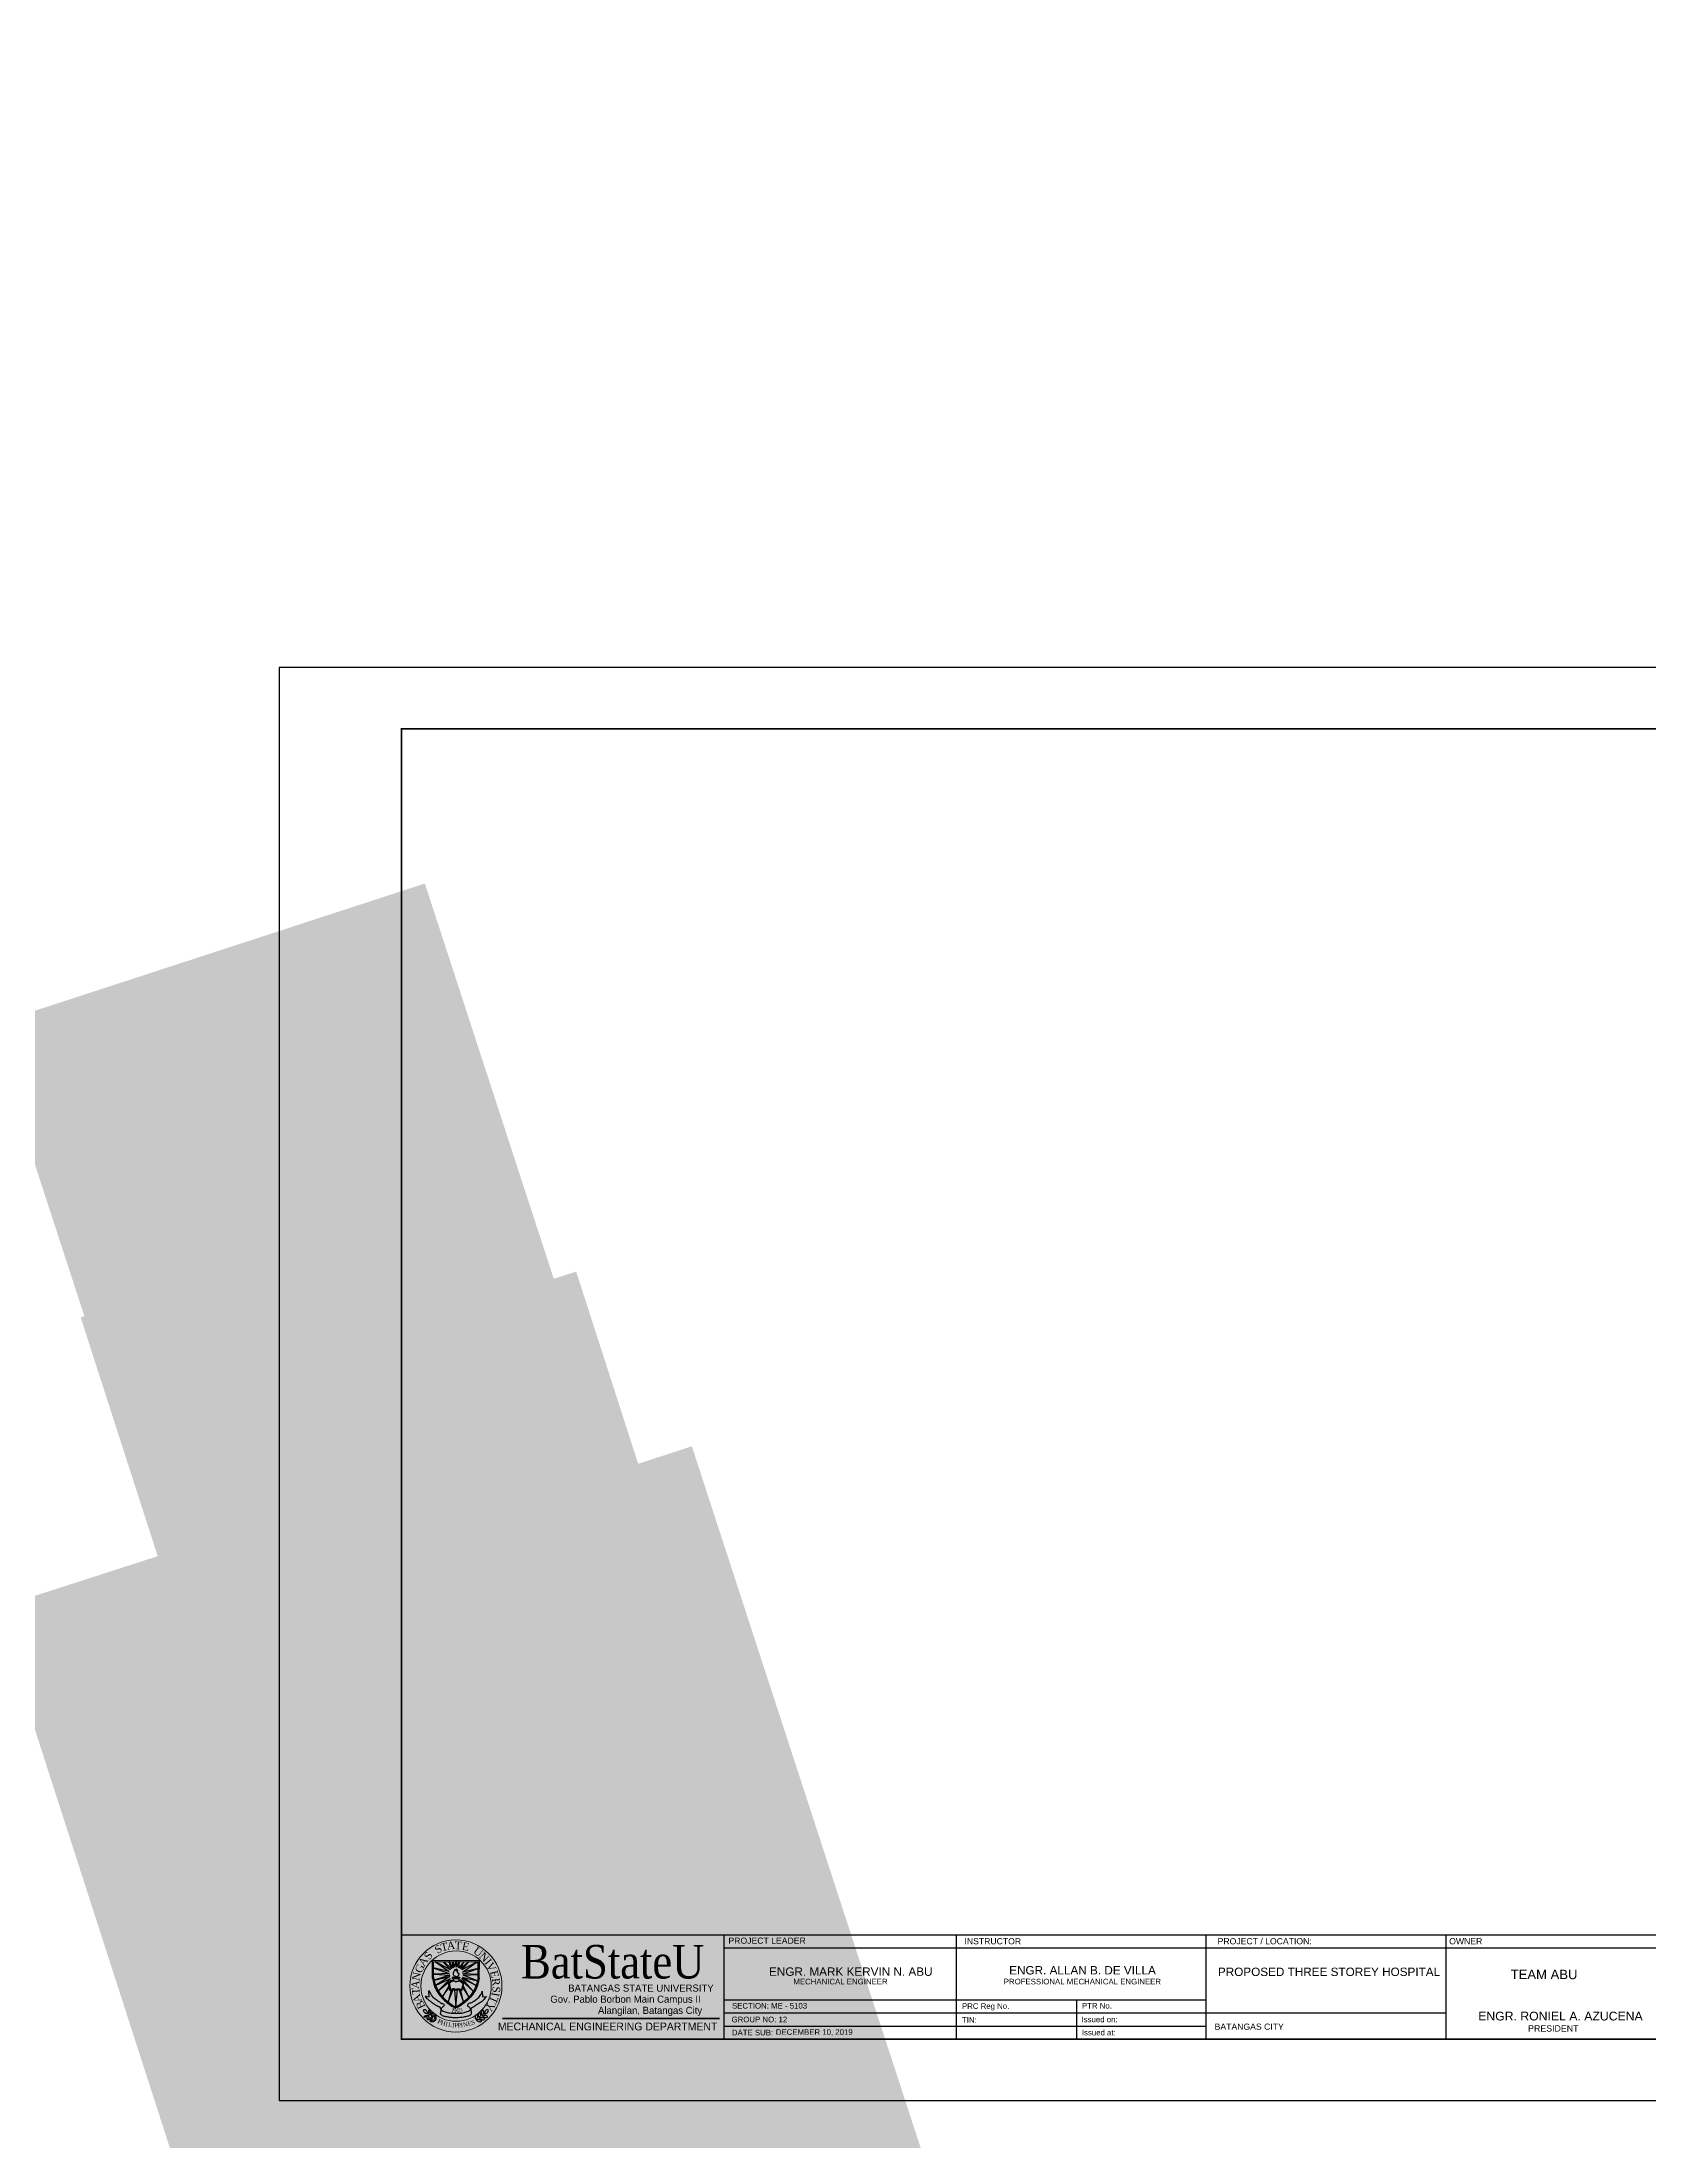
# Model space of a CAD drawing. Header units: millimetres. Extents: x -60 to 576, y -39 to 287.
# Drawn here: x 320.1 to 399, y 177.6 to 280.8 of the extents above; entities that cross this region are included whole.
import ezdxf
from ezdxf.enums import TextEntityAlignment as Align

# ---------------------------------------------------------------- set-up
doc = ezdxf.new("R2010")
doc.units = ezdxf.units.MM
doc.header["$MEASUREMENT"] = 0
for name, color, linetype in [('.1', 1, 'Continuous'), ('M-AC-TEXT', 7, 'Continuous'), ('SHEET', 3, 'Continuous'), ('text', 7, 'Continuous')]:
    doc.layers.add(name, color=color, linetype=linetype)
for name, color, linetype, lineweight in [('stair', 134, 'Continuous', 0), ('texts', 2, 'Continuous', 18), ('WALL', 4, 'Continuous', 30)]:
    doc.layers.add(name, color=color, linetype=linetype, lineweight=lineweight)
doc.styles.add('ar-dim-axis', font='romans.shx', dxfattribs={"width": 0.8})
doc.styles.add('arial', font='arial.ttf')
doc.styles.add('CGOTHIC', font='GOTHIC.TTF')
doc.styles.add('GARAMOND', font='GARA.TTF')
doc.styles.add('OIP FONT', font='GOTHIC.TTF', dxfattribs={"height": 150})
doc.styles.get("Standard").update_dxf_attribs({"font": 'arial.ttf'})
doc.dimstyles.new('ar-dim-axis', dxfattribs={"dimtxt": 350, "dimasz": 250, "dimexe": 75, "dimexo": 75, "dimgap": 200, "dimtad": 1, "dimdec": 0, "dimzin": 12, "dimdsep": 46, "dimtxsty": 'ar-dim-axis', "dimblk": 'ARCHTICK', "dimcen": 120, "dimclrd": 11, "dimclre": 8, "dimclrt": 4, "dimadec": 0, "dimazin": 3, "dimtm": 1, "dimtfac": 1, "dimtdec": 0, "dimtix": 1, "dimtmove": 2, "dimatfit": 3, "dimldrblk": 'ARCHTICK', "dimfxl": 1, "dimtolj": 1, "dimtzin": 0, "dimarcsym": 1})

# ---------------------------------------------------------------- blocks, each defined once
blk = doc.blocks.new('_ARCHTICK')
at = {"color": 0, "linetype": 'ByBlock', "const_width": 0.15}
blk.add_lwpolyline([(-0.5, -0.5), (0.5, 0.5)], dxfattribs=at)

msp = doc.modelspace()

# ---------------------------------------------------------------- linework, layer by layer
at = {"layer": '.1', "color": 0}
for p, q in [((430.993, 250.058), (331.717, 250.058)), ((331.717, 250.058), (331.717, 179.663)), ((331.717, 179.663), (430.993, 179.663))]:
    msp.add_line(p, q, dxfattribs=at)
at = {"layer": '.1', "linetype": 'Continuous', "ltscale": 0.5}
msp.add_line((364.99, 187.791), (364.99, 182.671), dxfattribs=at)
for p, q in [((339.26, 185.669), (339.26, 186.535)), ((340.085, 185.999), (339.287, 186.173)), ((339.287, 186.173), (340.085, 185.896)), ((339.309, 185.703), (339.309, 186.472)), ((340.085, 185.896), (339.336, 185.864)), ((339.336, 185.864), (340.107, 185.81)), ((340.107, 185.81), (339.336, 185.575)), ((339.336, 185.575), (340.112, 185.745)), ((340.139, 186.075), (339.401, 186.472)), ((339.401, 186.472), (340.085, 185.999)), ((340.112, 185.745), (339.41, 185.313)), ((339.841, 186.472), (339.808, 186.439)), ((339.808, 186.439), (340.139, 186.075)), ((340.199, 186.13), (339.841, 186.472)), ((340.09, 186.472), (340.063, 186.472)), ((340.063, 186.472), (340.199, 186.13)), ((340.28, 186.168), (340.09, 186.472)), ((340.28, 186.472), (340.223, 186.454)), ((340.223, 186.454), (340.28, 186.168)), ((340.362, 186.211), (340.28, 186.472)), ((340.383, 186.472), (340.362, 186.211)), ((340.459, 186.472), (340.383, 186.472)), ((340.557, 186.472), (340.459, 186.216)), ((340.459, 186.216), (340.459, 186.472)), ((340.796, 186.472), (340.557, 186.178)), ((340.557, 186.178), (340.595, 186.472)), ((340.595, 186.472), (340.557, 186.472)), ((341.046, 186.472), (340.639, 186.124)), ((340.639, 186.124), (340.796, 186.472)), ((341.458, 186.472), (340.698, 186.07)), ((340.698, 186.07), (341.046, 186.472)), ((340.736, 185.967), (341.458, 186.472)), ((341.507, 186.135), (340.736, 185.967)), ((340.758, 185.886), (341.507, 186.135)), ((341.507, 185.853), (340.758, 185.886)), ((340.769, 185.81), (341.507, 185.853)), ((341.474, 185.543), (340.769, 185.81)), ((341.507, 185.697), (341.507, 186.472)), ((341.556, 185.669), (341.572, 186.531)), ((338.913, 184.79), (339.097, 184.752)), ((339.097, 184.752), (339.086, 185.028)), ((339.41, 185.313), (340.139, 185.647)), ((340.139, 185.647), (339.543, 185.038)), ((339.543, 185.038), (340.194, 185.582)), ((340.058, 185.278), (339.746, 184.763)), ((339.746, 184.763), (340.069, 185.197)), ((340.024, 185.44), (340.101, 185.084)), ((340.028, 184.499), (340.275, 185.115)), ((340.183, 185.061), (340.028, 184.499)), ((340.084, 185.432), (340.142, 185.102)), ((340.27, 185.655), (340.27, 185.554)), ((340.34, 185.099), (340.408, 184.261)), ((340.408, 184.261), (340.492, 185.105)), ((340.549, 185.642), (340.549, 185.542)), ((340.563, 185.099), (340.781, 184.494)), ((341.266, 185.026), (340.633, 185.598)), ((340.781, 184.494), (340.66, 185.067)), ((340.76, 185.403), (340.678, 185.096)), ((341.404, 185.308), (340.698, 185.647)), ((340.698, 185.647), (341.266, 185.026)), ((340.71, 185.079), (340.805, 185.443)), ((340.736, 185.712), (341.404, 185.308)), ((340.736, 185.712), (341.474, 185.543)), ((340.742, 185.229), (341.045, 184.736)), ((341.045, 184.736), (340.774, 185.3)), ((341.705, 185.03), (341.716, 184.759)), ((341.716, 184.759), (341.897, 184.765))]:
    msp.add_line(p, q)
for points, end_tangent in [([(340.256, 185.724), (340.344, 185.719), (340.435, 185.716), (340.496, 185.717), (340.55, 185.723), (340.581, 185.721), (340.582, 185.692), (340.582, 185.668), (340.571, 185.646), (340.546, 185.642), (340.495, 185.638), (340.407, 185.638), (340.303, 185.635), (340.277, 185.651), (340.246, 185.67), (340.255, 185.725), (340.255, 185.731)], (-1, 0)), ([(340.084, 185.432), (340.159, 185.473), (340.211, 185.519), (340.264, 185.534), (340.316, 185.54), (340.368, 185.519), (340.388, 185.493), (340.409, 185.479), (340.438, 185.505), (340.504, 185.519), (340.568, 185.531), (340.638, 185.499), (340.684, 185.453), (340.742, 185.432), (340.76, 185.441), (340.76, 185.403)], (0, -1))]:
    msp.add_spline(points, degree=3, dxfattribs=dict(end_tangent=end_tangent))
at = {"start_tangent": (-1, 0)}
msp.add_spline([(340.401, 185.744), (340.333, 185.781), (340.297, 185.838), (340.297, 185.9), (340.297, 185.948), (340.311, 185.973), (340.326, 186.021), (340.347, 186.016), (340.355, 186.065), (340.369, 186.101), (340.388, 186.074), (340.425, 186.041), (340.454, 186.041), (340.452, 186.079), (340.439, 186.114), (340.441, 186.126), (340.476, 186.096), (340.476, 186.068), (340.482, 186.042), (340.482, 186.013), (340.471, 185.968), (340.498, 185.928), (340.53, 185.929), (340.55, 185.876), (340.544, 185.833), (340.513, 185.774), (340.483, 185.749), (340.446, 185.741), (340.4, 185.741), (340.403, 185.741)], degree=3, dxfattribs=at)
for points, knots in [([(341.897, 184.765), (341.901, 184.765), (341.925, 184.761), (341.787, 184.632), (341.703, 184.521), (341.531, 184.425), (341.372, 184.318), (341.256, 184.225), (341.13, 184.184), (341.156, 184.053), (341.187, 183.949), (341.113, 183.822), (340.962, 183.793), (340.764, 183.742), (340.521, 183.724), (340.283, 183.718), (340.072, 183.75), (339.886, 183.77), (339.751, 183.818), (339.678, 183.873), (339.652, 183.922), (339.674, 184.011), (339.692, 184.099), (339.662, 184.25), (339.447, 184.294), (339.283, 184.433), (339.13, 184.552), (339, 184.641), (338.955, 184.728), (338.884, 184.796), (338.912, 184.792), (338.941, 184.784)], [1.5250957, 1.5250957, 1.5250957, 1.5250957, 1.5320734, 1.5846117, 1.6335577, 1.6980694, 1.7687114, 1.823631, 1.8561542, 1.8744335, 1.9427552, 1.9595641, 2.0138373, 2.0817157, 2.1686649, 2.2532612, 2.3181261, 2.3803958, 2.4394788, 2.4572004, 2.4700917, 2.4922724, 2.5435178, 2.5602969, 2.6392591, 2.7216311, 2.7801042, 2.8326479, 2.8710864, 2.8853724, 2.9111448, 2.9111448, 2.9111448, 2.9111448]), ([(339.103, 185.056), (339.052, 185.056), (339.175, 184.893), (339.233, 184.78), (339.389, 184.642), (339.564, 184.54), (339.677, 184.424), (339.861, 184.395), (339.817, 184.302), (339.77, 184.252), (339.706, 184.214), (339.657, 184.115), (339.811, 184.028), (339.988, 183.977), (340.207, 183.939), (340.386, 183.941), (340.597, 183.938), (340.832, 183.966), (341.026, 184.045), (341.133, 184.108), (341.133, 184.176), (341.076, 184.218), (341.039, 184.269), (340.973, 184.303), (340.993, 184.372), (341.054, 184.444), (341.192, 184.466), (341.335, 184.568), (341.471, 184.662), (341.573, 184.765), (341.636, 184.859), (341.692, 184.929), (341.705, 185.018), (341.705, 185.03)], [0, 0, 0, 0, 0.0501568, 0.0973299, 0.1694151, 0.2384692, 0.2973823, 0.3451903, 0.361609, 0.3847529, 0.4154017, 0.4352102, 0.4800822, 0.5490859, 0.6375931, 0.6923968, 0.7281812, 0.8475461, 0.9203779, 0.9448798, 0.9592911, 0.9797221, 1.0103094, 1.0239692, 1.0462538, 1.0660642, 1.1190808, 1.1738084, 1.241086, 1.2825442, 1.3182932, 1.3505942, 1.3798848, 1.3798848, 1.3798848, 1.3798848]), ([(339.087, 185.05), (339.091, 185.056), (339.1, 185.059), (339.112, 185.059), (339.114, 185.059)], [3.048467652, 3.048467652, 3.048467652, 3.048467652, 3.058869044, 3.060790981, 3.060790981, 3.060790981, 3.060790981]), ([(340.381, 184.594), (340.393, 184.592), (340.414, 184.588), (340.43, 184.59), (340.441, 184.593)], [0, 0, 0, 0, 0.011455342, 0.020074739, 0.020074739, 0.020074739, 0.020074739]), ([(340.381, 184.573), (340.393, 184.571), (340.414, 184.568), (340.43, 184.569), (340.441, 184.573)], [0, 0, 0, 0, 0.011455342, 0.020074739, 0.020074739, 0.020074739, 0.020074739]), ([(340.387, 184.524), (340.397, 184.526), (340.414, 184.528), (340.427, 184.527), (340.434, 184.526)], [0.001785476, 0.001785476, 0.001785476, 0.001785476, 0.011455342, 0.018236558, 0.018236558, 0.018236558, 0.018236558]), ([(340.388, 184.504), (340.398, 184.505), (340.414, 184.507), (340.426, 184.507), (340.432, 184.505)], [0.002311789, 0.002311789, 0.002311789, 0.002311789, 0.011455342, 0.017624602, 0.017624602, 0.017624602, 0.017624602])]:
    msp.add_open_spline(points, degree=3, knots=knots)
for points in [[(339.26, 185.669), (339.331, 185.368), (339.477, 185.032), (339.678, 184.75), (340.079, 184.387), (340.351, 184.23), (340.405, 184.213)], [(339.309, 185.703), (339.38, 185.403), (339.526, 185.067), (339.727, 184.785), (340.128, 184.421), (340.4, 184.264), (340.454, 184.248)], [(340.024, 185.44), (340.023, 185.478), (340.08, 185.487), (340.142, 185.51), (340.217, 185.548), (340.27, 185.554), (340.27, 185.577)], [(340.101, 185.084), (340.15, 185.049), (340.203, 185.061), (340.237, 185.098), (340.275, 185.115), (340.327, 185.115), (340.368, 185.107), (340.409, 185.087), (340.475, 185.101), (340.516, 185.113), (340.563, 185.099), (340.66, 185.067), (340.71, 185.079)], [(340.142, 185.102), (340.197, 185.102), (340.206, 185.125), (340.243, 185.145), (340.307, 185.16), (340.368, 185.131), (340.406, 185.125), (340.455, 185.128), (340.493, 185.145), (340.548, 185.151), (340.583, 185.148), (340.615, 185.125), (340.632, 185.111), (340.678, 185.096)], [(341.507, 185.703), (341.437, 185.403), (341.29, 185.067), (341.089, 184.785), (340.688, 184.421), (340.416, 184.264), (340.362, 184.248)], [(341.556, 185.669), (341.486, 185.368), (341.339, 185.032), (341.138, 184.75), (340.737, 184.387), (340.465, 184.23), (340.411, 184.213)], [(340.804, 185.438), (340.792, 185.481), (340.731, 185.467), (340.696, 185.484), (340.67, 185.516), (340.632, 185.539), (340.6, 185.563), (340.549, 185.563)], [(338.995, 183.921), (338.886, 183.96), (338.835, 184.038), (338.829, 184.115), (338.839, 184.128), (338.905, 184.121), (338.972, 184.061), (338.998, 184.002), (339.006, 183.947), (339.006, 183.92), (339, 183.92), (338.985, 183.934), (338.983, 183.934)], [(339.101, 183.81), (339.039, 183.763), (338.951, 183.745), (338.897, 183.747), (338.853, 183.774), (338.852, 183.791), (338.894, 183.818), (338.936, 183.834), (338.987, 183.842), (339.007, 183.847), (339.046, 183.837), (339.097, 183.809), (339.099, 183.802)], [(339.239, 183.691), (339.177, 183.645), (339.089, 183.626), (339.035, 183.628), (338.991, 183.655), (338.99, 183.672), (339.032, 183.699), (339.074, 183.715), (339.126, 183.723), (339.145, 183.729), (339.184, 183.719), (339.235, 183.691), (339.237, 183.684)], [(339.128, 183.846), (339.155, 183.919), (339.148, 184.008), (339.131, 184.06), (339.093, 184.094), (339.076, 184.091), (339.062, 184.043), (339.059, 183.998), (339.066, 183.946), (339.066, 183.926), (339.086, 183.891), (339.128, 183.85), (339.135, 183.85)], [(339.266, 183.728), (339.294, 183.8), (339.287, 183.89), (339.269, 183.941), (339.232, 183.976), (339.214, 183.972), (339.201, 183.924), (339.197, 183.879), (339.204, 183.828), (339.204, 183.807), (339.225, 183.773), (339.266, 183.731), (339.273, 183.731)], [(339.417, 183.621), (339.445, 183.693), (339.438, 183.782), (339.421, 183.834), (339.383, 183.868), (339.366, 183.865), (339.352, 183.817), (339.348, 183.772), (339.355, 183.72), (339.355, 183.7), (339.376, 183.665), (339.417, 183.624), (339.424, 183.624)], [(341.395, 183.637), (341.371, 183.711), (341.381, 183.8), (341.401, 183.851), (341.44, 183.883), (341.457, 183.879), (341.469, 183.83), (341.47, 183.786), (341.461, 183.734), (341.46, 183.714), (341.438, 183.68), (341.395, 183.641), (341.388, 183.641)], [(341.551, 183.738), (341.526, 183.811), (341.537, 183.901), (341.556, 183.951), (341.595, 183.984), (341.612, 183.98), (341.624, 183.931), (341.626, 183.886), (341.617, 183.835), (341.616, 183.815), (341.594, 183.781), (341.551, 183.741), (341.544, 183.742)], [(341.576, 183.701), (341.636, 183.651), (341.723, 183.629), (341.777, 183.629), (341.822, 183.654), (341.824, 183.671), (341.783, 183.7), (341.742, 183.717), (341.691, 183.727), (341.671, 183.734), (341.632, 183.725), (341.58, 183.699), (341.577, 183.693)], [(341.694, 183.851), (341.669, 183.924), (341.68, 184.013), (341.699, 184.064), (341.738, 184.097), (341.755, 184.093), (341.767, 184.044), (341.769, 183.999), (341.76, 183.948), (341.759, 183.927), (341.737, 183.894), (341.694, 183.854), (341.687, 183.854)], [(341.719, 183.813), (341.779, 183.764), (341.866, 183.742), (341.92, 183.742), (341.965, 183.766), (341.967, 183.784), (341.926, 183.812), (341.885, 183.83), (341.834, 183.84), (341.814, 183.847), (341.775, 183.838), (341.723, 183.812), (341.72, 183.806)], [(341.83, 183.92), (341.94, 183.954), (341.994, 184.03), (342.003, 184.106), (341.994, 184.12), (341.927, 184.116), (341.858, 184.059), (341.83, 184.001), (341.819, 183.946), (341.818, 183.919), (341.825, 183.918), (341.84, 183.932), (341.842, 183.932)], [(339.39, 183.584), (339.328, 183.538), (339.241, 183.519), (339.186, 183.521), (339.142, 183.548), (339.141, 183.565), (339.183, 183.592), (339.225, 183.608), (339.277, 183.616), (339.297, 183.622), (339.335, 183.611), (339.387, 183.583), (339.389, 183.577)], [(341.421, 183.6), (341.48, 183.55), (341.567, 183.528), (341.622, 183.528), (341.666, 183.553), (341.669, 183.57), (341.628, 183.599), (341.586, 183.616), (341.535, 183.626), (341.516, 183.633), (341.476, 183.625), (341.424, 183.599), (341.422, 183.592)]]:
    msp.add_spline(points, degree=3)
at = {"layer": 'SHEET', "color": 1}
for p, q in [((337.734, 187.791), (427.985, 187.791)), ((353.58, 187.793), (353.58, 182.671)), ((353.58, 187.791), (353.58, 182.671)), ((364.99, 187.793), (364.99, 182.671)), ((364.99, 187.791), (364.99, 182.671)), ((377.28, 182.671), (377.28, 187.791)), ((389.057, 187.791), (389.057, 182.671)), ((353.58, 187.151), (410.151, 187.151)), ((353.58, 184.601), (377.28, 184.601)), ((353.58, 183.958), (389.057, 183.958)), ((370.914, 184.601), (370.914, 182.671)), ((353.58, 183.315), (363.914, 183.315)), ((353.58, 183.315), (377.28, 183.315)), ((364.99, 183.315), (375.324, 183.315))]:
    msp.add_line(p, q, dxfattribs=at)
at = {"layer": 'stair'}
for p, q in [((339.26, 186.535), (341.572, 186.531)), ((339.309, 186.472), (341.507, 186.472))]:
    msp.add_line(p, q, dxfattribs=at)
msp.add_circle((340.412, 185.286), 2.263, dxfattribs=at)
at = {"layer": 'stair', "lineweight": 20}
for centre, radius in [((340.412, 185.286), 2.263), ((340.42, 185.279), 1.728)]:
    msp.add_circle(centre, radius, dxfattribs=at)
at = {"layer": 'texts', "color": 85, "linetype": 'Continuous', "lineweight": 50}
msp.add_line((342.698, 183.679), (353.359, 183.679), dxfattribs=at)
at = {"layer": 'WALL', "color": 1, "linetype": 'Continuous', "const_width": 0.0853}
msp.add_lwpolyline([(337.734, 182.671), (427.985, 182.671), (427.985, 247.05), (337.734, 247.05)], close=True, dxfattribs=at)

# ---------------------------------------------------------------- texts
at = {"attachment_point": 1}
for s, insert, char_height, width, rotation in [('{\\fTimes New Roman|b0|i0|c0|p18;\\C1;S}', (338.808, 186.75), 0.37713, 29.67394, 56.11039), ('{\\fTimes New Roman|b0|i0|c0|p18;\\C1;S}', (339.307, 187.165), 0.37713, 29.67394, 33.23179), ('{\\fTimes New Roman|b0|i0|c0|p18;\\C1;T}', (339.623, 187.342), 0.37713, 29.67394, 14.44799), ('{\\fTimes New Roman|b0|i0|c0|p18;\\C1;A}', (339.946, 187.439), 0.37713, 29.67394, 5.71852), ('{\\fTimes New Roman|b0|i0|c0|p18;\\C1;T}', (340.362, 187.474), 0.37713, 0.3193, 356.81503), ('{\\fTimes New Roman|b0|i0|c0|p18;\\C1;E}', (340.759, 187.445), 0.37713, 29.67394, 348.69045), ('{\\fTimes New Roman|b0|i0|c0|p18;\\C1;U}', (341.451, 187.236), 0.37713, 29.67394, 323.50126), ('{\\fTimes New Roman|b0|i0|c0|p18;\\C1;N}', (341.787, 186.979), 0.37713, 29.67394, 314.13564), ('{\\fTimes New Roman|b0|i0|c0|p18;\\C1;N}', (338.245, 185.599), 0.37713, 29.67394, 77.56161), ('{\\fTimes New Roman|b0|i0|c0|p18;\\C1;G}', (338.368, 186.037), 0.37713, 29.67394, 65.93474), ('{\\fTimes New Roman|b0|i0|c0|p18;\\C1;A}', (338.533, 186.424), 0.37713, 29.67394, 56.11039), ('{\\fTimes New Roman|b0|i0|c0|p18;\\C1;I}', (342.087, 186.665), 0.37713, 29.67394, 308.6454), ('{\\fTimes New Roman|b0|i0|c0|p18;\\C1;V}', (342.219, 186.496), 0.37713, 29.67394, 298.20017), ('{\\fTimes New Roman|b0|i0|c0|p18;\\C1;E}', (342.443, 186.084), 0.37713, 29.67394, 285.47868), ('{\\fTimes New Roman|b0|i0|c0|p18;\\C1;A}', (338.214, 185.164), 0.37713, 29.67394, 85.53705), ('{\\fTimes New Roman|b0|i0|c0|p18;\\C1;T}', (338.265, 184.843), 0.37713, 29.67394, 94.26652), ('{\\fTimes New Roman|b0|i0|c0|p18;\\C1;A}', (338.399, 184.41), 0.37713, 29.67394, 110.36673), ('{\\fTimes New Roman|b0|i0|c0|p18;\\C1;T}', (342.51, 184.681), 0.37713, 29.67394, 245.97799), ('{\\fTimes New Roman|b0|i0|c0|p18;\\C1;I}', (342.557, 184.925), 0.37713, 29.67394, 259.8108), ('{\\fTimes New Roman|b0|i0|c0|p18;\\C1;R}', (342.551, 185.693), 0.37713, 29.67394, 276.19955), ('{\\fTimes New Roman|b0|i0|c0|p18;\\C1;S}', (342.599, 185.251), 0.37713, 29.67394, 266.05857), ('{\\fTimes New Roman|b0|i0|c0|p18;\\C1;B}', (338.581, 184.105), 0.37713, 29.67394, 115.18408), ('{\\fTimes New Roman|b0|i0|c0|p18;\\C1;P}', (339.576, 183.666), 0.21119, 29.67394, 333.24497), ('{\\fTimes New Roman|b0|i0|c0|p18;\\C1;P}', (339.582, 183.666), 0.21119, 29.67394, 333.24497), ('{\\fTimes New Roman|b0|i0|c0|p18;\\C1;1}', (340.198, 184.209), 0.21119, 29.67394, 350.69674), ('{\\fTimes New Roman|b0|i0|c0|p18;\\C1;9}', (340.279, 184.188), 0.21119, 29.67394, 359.89652), ('{\\fTimes New Roman|b0|i0|c0|p18;\\C1;0}', (340.436, 184.183), 0.21119, 29.67394, 359.89652), ('{\\fTimes New Roman|b0|i0|c0|p18;\\C1;3}', (340.55, 184.186), 0.21119, 29.67394, 14.57269), ('{\\fTimes New Roman|b0|i0|c0|p18;\\C1;Y}', (342.36, 184.329), 0.37713, 29.67394, 237.49398), ('{\\fTimes New Roman|b0|i0|c0|p18;\\C1;H}', (339.708, 183.591), 0.21119, 29.67394, 342.36893), ('{\\fTimes New Roman|b0|i0|c0|p18;\\C1;I}', (339.923, 183.521), 0.21119, 29.67394, 350.74463), ('{\\fTimes New Roman|b0|i0|c0|p18;\\C1;L}', (340.053, 183.502), 0.21119, 29.67394, 350.69674), ('{\\fTimes New Roman|b0|i0|c0|p18;\\C1;I}', (340.229, 183.469), 0.21119, 29.67394, 357.83253), ('{\\fTimes New Roman|b0|i0|c0|p18;\\C1;P}', (340.336, 183.459), 0.21119, 29.67394, 359.89652), ('{\\fTimes New Roman|b0|i0|c0|p18;\\C1;P}', (340.469, 183.452), 0.21119, 29.67394, 7.51618), ('{\\fTimes New Roman|b0|i0|c0|p18;\\C1;I}', (340.63, 183.46), 0.21119, 29.67394, 9.03911), ('{\\fTimes New Roman|b0|i0|c0|p18;\\C1;N}', (340.739, 183.469), 0.21119, 29.67394, 12.92447), ('{\\fTimes New Roman|b0|i0|c0|p18;\\C1;E}', (340.962, 183.525), 0.21119, 29.67394, 14.57269), ('{\\fTimes New Roman|b0|i0|c0|p18;\\C1;S}', (341.141, 183.577), 0.21119, 29.67394, 14.57269)]:
    msp.add_mtext(s, dxfattribs=dict(at, insert=insert, char_height=char_height, width=width, rotation=rotation))
at = {"layer": 'text', "width": 1}
for s, height, style, p in [('BatStateU', 1.6503, 'GARAMOND', (348.118, 185.652)), ('Gov. Pablo Borbon Main Campus II', 0.35128, 'CGOTHIC', (348.745, 184.46)), ('BATANGAS STATE UNIVERSITY', 0.35128, 'CGOTHIC', (349.504, 185.005)), ('Alangilan, Batangas City', 0.35128, 'CGOTHIC', (349.953, 183.911))]:
    msp.add_text(s, height=height, dxfattribs=dict(at, style=style)).set_placement(p, align=Align.CENTER)
at = {"layer": 'text', "style": 'arial'}
for s, height, p in [('PROJECT LEADER', 0.30409, (353.804, 187.359)), ('INSTRUCTOR', 0.304, (365.403, 187.332)), ('PROJECT / LOCATION:', 0.30402, (377.845, 187.332)), ('PROJECT / LOCATION:', 0.30402, (377.845, 187.332)), ('PROJECT / LOCATION:', 0.30402, (377.845, 187.332)), ('OWNER', 0.304, (389.226, 187.332)), ('ENGR. MARK KERVIN N. ABU', 0.41257, (355.798, 185.783)), ('ENGR. ALLAN B. DE VILLA', 0.41257, (367.602, 185.85)), ('PROPOSED THREE STOREY HOSPITAL', 0.41257, (377.86, 185.774)), ('TEAM ABU', 0.4598, (392.246, 185.62)), ('MECHANICAL ENGINEER', 0.27505, (356.995, 185.362)), ('PROFESSIONAL MECHANICAL ENGINEER', 0.27505, (367.336, 185.362)), ('GROUP NO: 12', 0.27505, (353.96, 183.501)), ('SECTION: ME - 5103', 0.27505, (353.978, 184.174)), ('TIN:', 0.275, (365.281, 183.478)), ('PRC Reg No.', 0.27505, (365.281, 184.161)), ('Issued on:', 0.275, (371.157, 183.501)), ('PTR No.', 0.275, (371.176, 184.174)), ('ENGR. RONIEL A. AZUCENA', 0.43038, (390.651, 183.59)), ('DATE SUB:', 0.275, (353.975, 182.858)), ('DECEMBER 10, 2019', 0.27505, (356.132, 182.884)), ('Issued at:', 0.275, (371.173, 182.858)), ('BATANGAS CITY', 0.30402, (377.698, 183.133)), ('PRESIDENT', 0.3099, (393.104, 183.046))]:
    msp.add_text(s, height=height, dxfattribs=at).set_placement(p)
at = {"layer": 'WALL', "color": 250, "linetype": 'Continuous', "lineweight": 0, "insert": (342.473, 183.486), "char_height": 0.38403, "width": 12.18966, "attachment_point": 1}
msp.add_mtext('{\\fCentury Gothic|b0|i0|c0|p34;\\C7;MECHANICAL ENGINEERING DEPARTMENT}', dxfattribs=at)

# ---------------------------------------------------------------- leaders
at = {"layer": 'M-AC-TEXT', "annotation_type": 0, "has_hookline": 1, "text_width": 1.46}
for points, hookline_direction in [([(250.815, 135.994), (250.941, 136.242), (251.317, 136.243)], 0), ([(354.266, 135.091), (354.139, 135.339), (353.763, 135.34)], 1), ([(361.082, 135.125), (361.208, 135.373), (361.584, 135.374)], 0), ([(368.266, 133.952), (368.139, 134.2), (367.763, 134.201)], 1), ([(374.267, 133.942), (374.14, 134.19), (373.765, 134.191)], 1), ([(361.115, 128.915), (360.989, 129.163), (360.613, 129.164)], 1), ([(262.897, 128.194), (263.023, 128.442), (263.399, 128.443)], 0), ([(368.167, 125.548), (368.041, 125.796), (367.665, 125.797)], 1), ([(376.118, 126.108), (375.992, 126.356), (375.616, 126.358)], 1), ([(284.45, 122.354), (284.577, 122.602), (284.953, 122.603)], 0), ([(284.461, 120.841), (284.588, 121.089), (284.964, 121.09)], 0), ([(365.246, 120.646), (365.373, 120.894), (365.749, 120.895)], 0), ([(166.309, 117.858), (166.435, 118.106), (166.811, 118.107)], 0), ([(376.113, 115.346), (375.986, 115.594), (375.61, 115.595)], 1), ([(368.185, 115.989), (368.312, 116.237), (368.688, 116.238)], 0), ([(257.964, 108.343), (258.09, 108.591), (258.466, 108.592)], 0), ([(263.958, 108.329), (264.085, 108.577), (264.461, 108.578)], 0), ([(250.807, 107.216), (250.933, 107.464), (251.309, 107.465)], 0), ([(368.224, 107.474), (368.35, 107.722), (368.726, 107.723)], 0), ([(374.204, 107.475), (374.33, 107.723), (374.706, 107.725)], 0), ([(354.266, 106.345), (354.139, 106.593), (353.763, 106.594)], 1), ([(361.077, 106.347), (361.204, 106.595), (361.58, 106.596)], 0), ([(178.877, 105.216), (179.004, 105.464), (179.38, 105.465)], 0), ([(395.221, 100.371), (395.094, 100.619), (394.718, 100.62)], 1)]:
    msp.add_leader(points, dimstyle='ar-dim-axis', override={"dimtxt": 150, "dimasz": 150, "dimgap": 200, "dimtad": 0, "dimtih": 1, "dimtoh": 1, "dimtxsty": 'OIP FONT', "dimclrd": 256, "dimclre": 256, "dimclrt": 256, "dimfxl": 0.2, "dimfxlon": 1, "dimlwd": 65535, "dimlwe": 65535}, dxfattribs=dict(at, hookline_direction=hookline_direction))

doc.saveas('drawing.dxf')
